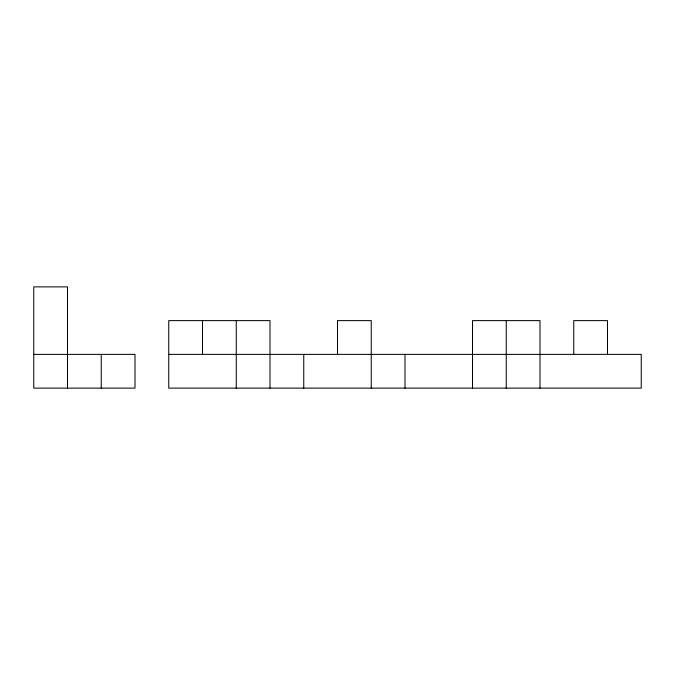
<?xml version="1.0" encoding="UTF-8"?>
<svg xmlns="http://www.w3.org/2000/svg" width="675" height="675" viewBox="0 0 675 675"><rect width="100%" height="100%" fill="white"/><g stroke="black" fill="none" stroke-linecap="round" stroke-linejoin="round"><path stroke-width="1.01" d="M33.75 354.375L135 354.375L135 388.125L33.75 388.125L33.75 286.875L67.5 286.875L67.5 388.125M168.75 354.375L641.25 354.375L641.25 388.125L168.75 388.125L168.75 320.625L270 320.625L270 388.125M607.5 354.375L607.5 320.625L573.75 320.625L573.75 354.375M540 388.125L540 320.625L472.5 320.625L472.5 388.125M506.25 320.625L506.25 388.125M405 354.375L405 388.125M371.25 388.125L371.25 320.625L337.5 320.625L337.5 354.375M303.75 354.375L303.75 388.125M236.25 320.625L236.25 388.125M202.5 320.625L202.5 354.375M101.25 354.375L101.25 388.125"/></g></svg>
